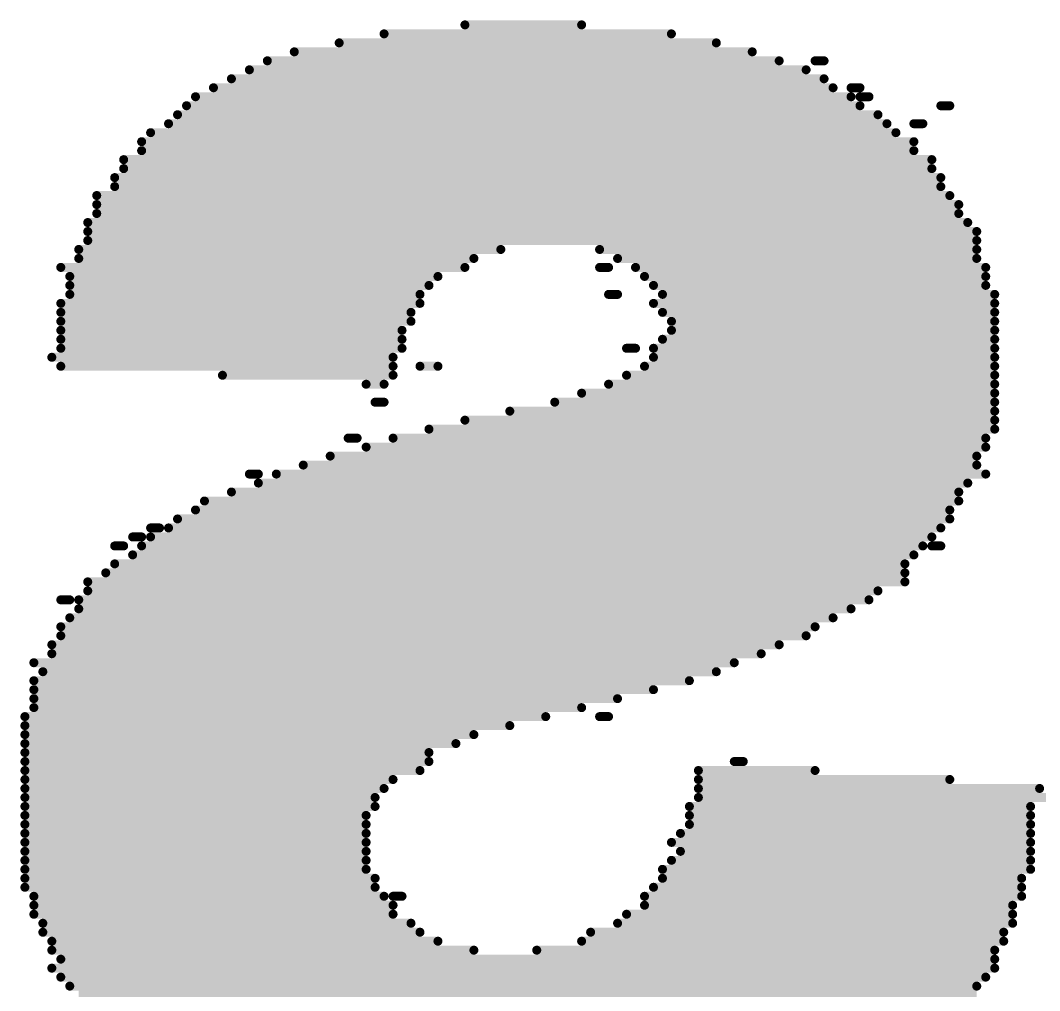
# Model space of a CAD drawing. Header units: inches. Extents: x -5 to 433, y -20 to 71.
# Drawn here: x 5.866 to 8.749, y 52.521 to 55.264 of the extents above; entities that cross this region are included whole.
import ezdxf

# ---------------------------------------------------------------- set-up
doc = ezdxf.new("R2010")
doc.units = ezdxf.units.IN
doc.layers.add('Bottom Overlay', color=54, linetype='Continuous')

msp = doc.modelspace()

# ---------------------------------------------------------------- linework, layer by layer
at = {"layer": 'Bottom Overlay', "const_width": 0.0254}
for points in [[(6.8948, 55.226), (7.7076, 55.226)], [(7.1234, 55.2514), (7.4536, 55.2514)], [(6.7678, 55.2006), (7.8346, 55.2006)], [(6.6408, 55.1752), (7.9362, 55.1752)], [(6.5646, 55.1498), (8.0124, 55.1498)], [(8.114, 55.1498), (8.1394, 55.1498)], [(6.5138, 55.1244), (8.0886, 55.1244)], [(6.463, 55.099), (8.1394, 55.099)], [(6.4122, 55.0736), (8.1648, 55.0736)], [(8.2156, 55.0736), (8.241, 55.0736)], [(6.336, 55.0228), (8.241, 55.0228)], [(6.3614, 55.0482), (8.2156, 55.0482)], [(8.241, 55.0482), (8.2664, 55.0482)], [(8.4696, 55.0228), (8.495, 55.0228)], [(6.3106, 54.9974), (8.2918, 54.9974)], [(6.2852, 54.972), (8.3172, 54.972)], [(8.3934, 54.972), (8.4188, 54.972)], [(6.2344, 54.9466), (8.3426, 54.9466)], [(6.209, 54.9212), (8.3934, 54.9212)], [(6.209, 54.8958), (8.3934, 54.8958)], [(6.1582, 54.8704), (8.4442, 54.8704)], [(6.1582, 54.845), (8.4442, 54.845)], [(6.1328, 54.8196), (8.4696, 54.8196)], [(6.1328, 54.7942), (8.4696, 54.7942)], [(6.082, 54.7688), (8.495, 54.7688)], [(6.082, 54.7434), (8.5204, 54.7434)], [(6.082, 54.718), (8.5204, 54.718)], [(6.0566, 54.6926), (8.5458, 54.6926)], [(6.0566, 54.6672), (8.5712, 54.6672)], [(6.0566, 54.6418), (8.5712, 54.6418)], [(6.0312, 54.6164), (7.225, 54.6164)], [(6.0312, 54.591), (7.1488, 54.591)], [(7.5044, 54.6164), (8.5712, 54.6164)], [(7.5552, 54.591), (8.5712, 54.591)], [(5.9804, 54.5656), (7.1234, 54.5656)], [(7.5044, 54.5656), (7.5298, 54.5656)], [(7.606, 54.5656), (8.5966, 54.5656)], [(6.0058, 54.5402), (7.0472, 54.5402)], [(7.6314, 54.5402), (8.5966, 54.5402)], [(6.0058, 54.5148), (7.0218, 54.5148)], [(7.6568, 54.5148), (8.5966, 54.5148)], [(6.0058, 54.4894), (6.9964, 54.4894)], [(7.5298, 54.4894), (7.5552, 54.4894)], [(7.6822, 54.4894), (8.622, 54.4894)], [(5.9804, 54.464), (6.9964, 54.464)], [(7.6568, 54.464), (8.622, 54.464)], [(5.9804, 54.4386), (6.971, 54.4386)], [(7.6822, 54.4386), (8.622, 54.4386)], [(5.9804, 54.4132), (6.971, 54.4132)], [(5.9804, 54.3878), (6.9456, 54.3878)], [(7.7076, 54.4132), (8.622, 54.4132)], [(7.7076, 54.3878), (8.622, 54.3878)], [(5.9804, 54.3624), (6.9456, 54.3624)], [(7.6822, 54.3624), (8.622, 54.3624)], [(5.9804, 54.337), (6.9456, 54.337)], [(7.5806, 54.337), (7.606, 54.337)], [(7.6568, 54.337), (8.622, 54.337)], [(5.955, 54.3116), (6.9202, 54.3116)], [(7.6568, 54.3116), (8.622, 54.3116)], [(5.9804, 54.2862), (6.9202, 54.2862)], [(6.9964, 54.2862), (7.0472, 54.2862)], [(7.6314, 54.2862), (8.622, 54.2862)], [(6.4376, 54.2608), (6.9202, 54.2608)], [(7.5806, 54.2608), (8.622, 54.2608)], [(6.844, 54.2354), (6.8948, 54.2354)], [(7.5298, 54.2354), (8.622, 54.2354)], [(7.4536, 54.21), (8.622, 54.21)], [(6.8694, 54.1846), (6.8948, 54.1846)], [(7.2504, 54.1592), (8.622, 54.1592)], [(7.3774, 54.1846), (8.622, 54.1846)], [(7.1234, 54.1338), (8.622, 54.1338)], [(7.0218, 54.1084), (8.622, 54.1084)], [(6.7932, 54.083), (6.8186, 54.083)], [(6.9202, 54.083), (8.5966, 54.083)], [(6.844, 54.0576), (8.5966, 54.0576)], [(6.7424, 54.0322), (8.5712, 54.0322)], [(6.6662, 54.0068), (8.5712, 54.0068)], [(6.5138, 53.9814), (6.5392, 53.9814)], [(6.5392, 53.956), (8.5458, 53.956)], [(6.59, 53.9814), (8.5966, 53.9814)], [(6.463, 53.9306), (8.5204, 53.9306)], [(6.3868, 53.9052), (8.5204, 53.9052)], [(6.3614, 53.8798), (8.495, 53.8798)], [(6.3106, 53.8544), (8.495, 53.8544)], [(6.2344, 53.829), (6.2598, 53.829)], [(6.2852, 53.829), (8.4696, 53.829)], [(6.1836, 53.8036), (6.209, 53.8036)], [(6.2344, 53.8036), (8.4442, 53.8036)], [(6.1328, 53.7782), (6.1582, 53.7782)], [(6.209, 53.7782), (8.4188, 53.7782)], [(8.4442, 53.7782), (8.4696, 53.7782)], [(6.1328, 53.7274), (8.368, 53.7274)], [(6.1836, 53.7528), (8.3934, 53.7528)], [(6.1074, 53.702), (8.368, 53.702)], [(6.0566, 53.6766), (8.368, 53.6766)], [(6.0566, 53.6512), (8.2918, 53.6512)], [(5.9804, 53.6258), (6.0058, 53.6258)], [(6.0312, 53.6258), (8.2664, 53.6258)], [(6.0312, 53.6004), (8.2156, 53.6004)], [(6.0058, 53.575), (8.1648, 53.575)], [(5.9804, 53.5496), (8.114, 53.5496)], [(5.9804, 53.5242), (8.0886, 53.5242)], [(5.955, 53.4988), (8.0124, 53.4988)], [(5.955, 53.4734), (7.9616, 53.4734)], [(5.9042, 53.448), (7.8854, 53.448)], [(5.9296, 53.4226), (7.8346, 53.4226)], [(5.9042, 53.3972), (7.7584, 53.3972)], [(5.9042, 53.3718), (7.6568, 53.3718)], [(5.9042, 53.3464), (7.5552, 53.3464)], [(5.9042, 53.321), (7.4536, 53.321)], [(5.8788, 53.2956), (7.352, 53.2956)], [(7.5044, 53.2956), (7.5298, 53.2956)], [(5.8788, 53.2702), (7.2504, 53.2702)], [(5.8788, 53.2448), (7.1488, 53.2448)], [(5.8788, 53.2194), (7.098, 53.2194)], [(5.8788, 53.194), (7.0218, 53.194)], [(5.8788, 53.1686), (7.0218, 53.1686)], [(7.8854, 53.1686), (7.9108, 53.1686)], [(5.8788, 53.1432), (6.9964, 53.1432)], [(7.7838, 53.1432), (8.114, 53.1432)], [(5.8788, 53.1178), (6.9202, 53.1178)], [(5.8788, 53.0924), (6.8948, 53.0924)], [(7.7838, 53.1178), (8.495, 53.1178)], [(7.7838, 53.0924), (8.749, 53.0924)], [(5.8788, 53.067), (6.8694, 53.067)], [(7.7838, 53.067), (8.7744, 53.067)], [(5.8788, 53.0416), (6.8694, 53.0416)], [(7.7584, 53.0416), (8.7236, 53.0416)], [(5.8788, 53.0162), (6.844, 53.0162)], [(7.7584, 53.0162), (8.7236, 53.0162)], [(5.8788, 52.9908), (6.844, 52.9908)], [(7.7584, 52.9908), (8.7236, 52.9908)], [(5.8788, 52.9654), (6.844, 52.9654)], [(7.733, 52.9654), (8.7236, 52.9654)], [(5.8788, 52.94), (6.844, 52.94)], [(7.7076, 52.94), (8.7236, 52.94)], [(5.8788, 52.9146), (6.844, 52.9146)], [(5.8788, 52.8892), (6.844, 52.8892)], [(7.7076, 52.8892), (8.7236, 52.8892)], [(7.733, 52.9146), (8.7236, 52.9146)], [(5.8788, 52.8638), (6.844, 52.8638)], [(7.6822, 52.8638), (8.7236, 52.8638)], [(5.8788, 52.8384), (6.8694, 52.8384)], [(7.6822, 52.8384), (8.6982, 52.8384)], [(5.8788, 52.813), (6.8694, 52.813)], [(7.6568, 52.813), (8.6982, 52.813)], [(5.9042, 52.7876), (6.8948, 52.7876)], [(6.9202, 52.7876), (6.9456, 52.7876)], [(7.6314, 52.7876), (8.6982, 52.7876)], [(5.9042, 52.7622), (6.9202, 52.7622)], [(7.6314, 52.7622), (8.6728, 52.7622)], [(5.9042, 52.7368), (6.9202, 52.7368)], [(7.5806, 52.7368), (8.6728, 52.7368)], [(5.9296, 52.7114), (6.971, 52.7114)], [(7.5552, 52.7114), (8.6728, 52.7114)], [(5.9296, 52.686), (6.9964, 52.686)], [(5.955, 52.6606), (7.0472, 52.6606)], [(7.4536, 52.6606), (8.6474, 52.6606)], [(7.479, 52.686), (8.6474, 52.686)], [(5.955, 52.6352), (7.1488, 52.6352)], [(7.3266, 52.6352), (8.622, 52.6352)], [(5.9804, 52.6098), (8.622, 52.6098)], [(5.955, 52.5844), (8.622, 52.5844)], [(5.9804, 52.559), (8.5966, 52.559)], [(6.0058, 52.5336), (8.5712, 52.5336)], [(6.0312, 52.5082), (8.5712, 52.5082)]]:
    msp.add_lwpolyline(points, dxfattribs=at)
at = {"layer": 'Bottom Overlay', "const_width": 0.0127}
for points in [[(6.8885, 55.226, 1), (6.9012, 55.226, 1)], [(7.1171, 55.2514, 1), (7.1298, 55.2514, 1)], [(7.4473, 55.2514, 1), (7.46, 55.2514, 1)], [(7.7013, 55.226, 1), (7.714, 55.226, 1)], [(6.7615, 55.2006, 1), (6.7742, 55.2006, 1)], [(7.8283, 55.2006, 1), (7.841, 55.2006, 1)], [(6.6345, 55.1752, 1), (6.6472, 55.1752, 1)], [(7.9299, 55.1752, 1), (7.9426, 55.1752, 1)], [(6.5583, 55.1498, 1), (6.571, 55.1498, 1)], [(8.0061, 55.1498, 1), (8.0188, 55.1498, 1)], [(8.1077, 55.1498, 1), (8.1204, 55.1498, 1)], [(8.1331, 55.1498, 1), (8.1458, 55.1498, 1)], [(6.5075, 55.1244, 1), (6.5202, 55.1244, 1)], [(8.0823, 55.1244, 1), (8.095, 55.1244, 1)], [(6.4567, 55.099, 1), (6.4694, 55.099, 1)], [(8.1331, 55.099, 1), (8.1458, 55.099, 1)], [(6.4059, 55.0736, 1), (6.4186, 55.0736, 1)], [(8.1585, 55.0736, 1), (8.1712, 55.0736, 1)], [(8.2093, 55.0736, 1), (8.222, 55.0736, 1)], [(8.2347, 55.0736, 1), (8.2474, 55.0736, 1)], [(6.3297, 55.0228, 1), (6.3424, 55.0228, 1)], [(6.3551, 55.0482, 1), (6.3678, 55.0482, 1)], [(8.2093, 55.0482, 1), (8.222, 55.0482, 1)], [(8.2347, 55.0482, 1), (8.2474, 55.0482, 1)], [(8.2347, 55.0228, 1), (8.2474, 55.0228, 1)], [(8.2601, 55.0482, 1), (8.2728, 55.0482, 1)], [(8.4633, 55.0228, 1), (8.476, 55.0228, 1)], [(8.4887, 55.0228, 1), (8.5014, 55.0228, 1)], [(6.3043, 54.9974, 1), (6.317, 54.9974, 1)], [(8.2855, 54.9974, 1), (8.2982, 54.9974, 1)], [(6.2789, 54.972, 1), (6.2916, 54.972, 1)], [(8.3109, 54.972, 1), (8.3236, 54.972, 1)], [(8.3871, 54.972, 1), (8.3998, 54.972, 1)], [(8.4125, 54.972, 1), (8.4252, 54.972, 1)], [(6.2281, 54.9466, 1), (6.2408, 54.9466, 1)], [(8.3363, 54.9466, 1), (8.349, 54.9466, 1)], [(6.2027, 54.9212, 1), (6.2154, 54.9212, 1)], [(8.3871, 54.9212, 1), (8.3998, 54.9212, 1)], [(6.2027, 54.8958, 1), (6.2154, 54.8958, 1)], [(8.3871, 54.8958, 1), (8.3998, 54.8958, 1)], [(6.1519, 54.8704, 1), (6.1646, 54.8704, 1)], [(8.4379, 54.8704, 1), (8.4506, 54.8704, 1)], [(6.1519, 54.845, 1), (6.1646, 54.845, 1)], [(8.4379, 54.845, 1), (8.4506, 54.845, 1)], [(6.1265, 54.8196, 1), (6.1392, 54.8196, 1)], [(6.1265, 54.7942, 1), (6.1392, 54.7942, 1)], [(8.4633, 54.8196, 1), (8.476, 54.8196, 1)], [(8.4633, 54.7942, 1), (8.476, 54.7942, 1)], [(6.0757, 54.7688, 1), (6.0884, 54.7688, 1)], [(8.4887, 54.7688, 1), (8.5014, 54.7688, 1)], [(6.0757, 54.7434, 1), (6.0884, 54.7434, 1)], [(8.5141, 54.7434, 1), (8.5268, 54.7434, 1)], [(6.0757, 54.718, 1), (6.0884, 54.718, 1)], [(8.5141, 54.718, 1), (8.5268, 54.718, 1)], [(6.0503, 54.6926, 1), (6.063, 54.6926, 1)], [(8.5395, 54.6926, 1), (8.5522, 54.6926, 1)], [(6.0503, 54.6672, 1), (6.063, 54.6672, 1)], [(8.5649, 54.6672, 1), (8.5776, 54.6672, 1)], [(6.0503, 54.6418, 1), (6.063, 54.6418, 1)], [(8.5649, 54.6418, 1), (8.5776, 54.6418, 1)], [(6.0249, 54.6164, 1), (6.0376, 54.6164, 1)], [(6.0249, 54.591, 1), (6.0376, 54.591, 1)], [(7.1425, 54.591, 1), (7.1552, 54.591, 1)], [(7.2187, 54.6164, 1), (7.2314, 54.6164, 1)], [(7.4981, 54.6164, 1), (7.5108, 54.6164, 1)], [(7.5489, 54.591, 1), (7.5616, 54.591, 1)], [(8.5649, 54.6164, 1), (8.5776, 54.6164, 1)], [(8.5649, 54.591, 1), (8.5776, 54.591, 1)], [(5.9741, 54.5656, 1), (5.9868, 54.5656, 1)], [(7.1171, 54.5656, 1), (7.1298, 54.5656, 1)], [(7.4981, 54.5656, 1), (7.5108, 54.5656, 1)], [(7.5235, 54.5656, 1), (7.5362, 54.5656, 1)], [(7.5997, 54.5656, 1), (7.6124, 54.5656, 1)], [(8.5903, 54.5656, 1), (8.603, 54.5656, 1)], [(5.9995, 54.5402, 1), (6.0122, 54.5402, 1)], [(7.0409, 54.5402, 1), (7.0536, 54.5402, 1)], [(7.6251, 54.5402, 1), (7.6378, 54.5402, 1)], [(8.5903, 54.5402, 1), (8.603, 54.5402, 1)], [(5.9995, 54.5148, 1), (6.0122, 54.5148, 1)], [(7.0155, 54.5148, 1), (7.0282, 54.5148, 1)], [(7.6505, 54.5148, 1), (7.6632, 54.5148, 1)], [(8.5903, 54.5148, 1), (8.603, 54.5148, 1)], [(5.9995, 54.4894, 1), (6.0122, 54.4894, 1)], [(6.9901, 54.4894, 1), (7.0028, 54.4894, 1)], [(7.5235, 54.4894, 1), (7.5362, 54.4894, 1)], [(7.5489, 54.4894, 1), (7.5616, 54.4894, 1)], [(7.6759, 54.4894, 1), (7.6886, 54.4894, 1)], [(8.6157, 54.4894, 1), (8.6284, 54.4894, 1)], [(5.9741, 54.464, 1), (5.9868, 54.464, 1)], [(6.9901, 54.464, 1), (7.0028, 54.464, 1)], [(7.6505, 54.464, 1), (7.6632, 54.464, 1)], [(8.6157, 54.464, 1), (8.6284, 54.464, 1)], [(5.9741, 54.4386, 1), (5.9868, 54.4386, 1)], [(6.9647, 54.4386, 1), (6.9774, 54.4386, 1)], [(7.6759, 54.4386, 1), (7.6886, 54.4386, 1)], [(8.6157, 54.4386, 1), (8.6284, 54.4386, 1)], [(5.9741, 54.4132, 1), (5.9868, 54.4132, 1)], [(5.9741, 54.3878, 1), (5.9868, 54.3878, 1)], [(6.9393, 54.3878, 1), (6.952, 54.3878, 1)], [(6.9647, 54.4132, 1), (6.9774, 54.4132, 1)], [(7.7013, 54.4132, 1), (7.714, 54.4132, 1)], [(7.7013, 54.3878, 1), (7.714, 54.3878, 1)], [(8.6157, 54.4132, 1), (8.6284, 54.4132, 1)], [(8.6157, 54.3878, 1), (8.6284, 54.3878, 1)], [(5.9741, 54.3624, 1), (5.9868, 54.3624, 1)], [(6.9393, 54.3624, 1), (6.952, 54.3624, 1)], [(7.6759, 54.3624, 1), (7.6886, 54.3624, 1)], [(8.6157, 54.3624, 1), (8.6284, 54.3624, 1)], [(5.9741, 54.337, 1), (5.9868, 54.337, 1)], [(6.9393, 54.337, 1), (6.952, 54.337, 1)], [(7.5743, 54.337, 1), (7.587, 54.337, 1)], [(7.5997, 54.337, 1), (7.6124, 54.337, 1)], [(7.6505, 54.337, 1), (7.6632, 54.337, 1)], [(8.6157, 54.337, 1), (8.6284, 54.337, 1)], [(5.9487, 54.3116, 1), (5.9614, 54.3116, 1)], [(6.9139, 54.3116, 1), (6.9266, 54.3116, 1)], [(7.6505, 54.3116, 1), (7.6632, 54.3116, 1)], [(8.6157, 54.3116, 1), (8.6284, 54.3116, 1)], [(5.9741, 54.2862, 1), (5.9868, 54.2862, 1)], [(6.9139, 54.2862, 1), (6.9266, 54.2862, 1)], [(6.9901, 54.2862, 1), (7.0028, 54.2862, 1)], [(7.0409, 54.2862, 1), (7.0536, 54.2862, 1)], [(7.6251, 54.2862, 1), (7.6378, 54.2862, 1)], [(8.6157, 54.2862, 1), (8.6284, 54.2862, 1)], [(6.4313, 54.2608, 1), (6.444, 54.2608, 1)], [(6.9139, 54.2608, 1), (6.9266, 54.2608, 1)], [(7.5743, 54.2608, 1), (7.587, 54.2608, 1)], [(8.6157, 54.2608, 1), (8.6284, 54.2608, 1)], [(6.8377, 54.2354, 1), (6.8504, 54.2354, 1)], [(6.8885, 54.2354, 1), (6.9012, 54.2354, 1)], [(7.5235, 54.2354, 1), (7.5362, 54.2354, 1)], [(8.6157, 54.2354, 1), (8.6284, 54.2354, 1)], [(7.4473, 54.21, 1), (7.46, 54.21, 1)], [(8.6157, 54.21, 1), (8.6284, 54.21, 1)], [(6.8631, 54.1846, 1), (6.8758, 54.1846, 1)], [(6.8885, 54.1846, 1), (6.9012, 54.1846, 1)], [(7.2441, 54.1592, 1), (7.2568, 54.1592, 1)], [(7.3711, 54.1846, 1), (7.3838, 54.1846, 1)], [(8.6157, 54.1846, 1), (8.6284, 54.1846, 1)], [(8.6157, 54.1592, 1), (8.6284, 54.1592, 1)], [(7.1171, 54.1338, 1), (7.1298, 54.1338, 1)], [(8.6157, 54.1338, 1), (8.6284, 54.1338, 1)], [(7.0155, 54.1084, 1), (7.0282, 54.1084, 1)], [(8.6157, 54.1084, 1), (8.6284, 54.1084, 1)], [(6.7869, 54.083, 1), (6.7996, 54.083, 1)], [(6.8123, 54.083, 1), (6.825, 54.083, 1)], [(6.9139, 54.083, 1), (6.9266, 54.083, 1)], [(8.5903, 54.083, 1), (8.603, 54.083, 1)], [(6.8377, 54.0576, 1), (6.8504, 54.0576, 1)], [(8.5903, 54.0576, 1), (8.603, 54.0576, 1)], [(6.7361, 54.0322, 1), (6.7488, 54.0322, 1)], [(8.5649, 54.0322, 1), (8.5776, 54.0322, 1)], [(6.6599, 54.0068, 1), (6.6726, 54.0068, 1)], [(8.5649, 54.0068, 1), (8.5776, 54.0068, 1)], [(6.5075, 53.9814, 1), (6.5202, 53.9814, 1)], [(6.5329, 53.9814, 1), (6.5456, 53.9814, 1)], [(6.5329, 53.956, 1), (6.5456, 53.956, 1)], [(6.5837, 53.9814, 1), (6.5964, 53.9814, 1)], [(8.5395, 53.956, 1), (8.5522, 53.956, 1)], [(8.5903, 53.9814, 1), (8.603, 53.9814, 1)], [(6.4567, 53.9306, 1), (6.4694, 53.9306, 1)], [(8.5141, 53.9306, 1), (8.5268, 53.9306, 1)], [(6.3805, 53.9052, 1), (6.3932, 53.9052, 1)], [(8.5141, 53.9052, 1), (8.5268, 53.9052, 1)], [(6.3551, 53.8798, 1), (6.3678, 53.8798, 1)], [(8.4887, 53.8798, 1), (8.5014, 53.8798, 1)], [(6.3043, 53.8544, 1), (6.317, 53.8544, 1)], [(8.4887, 53.8544, 1), (8.5014, 53.8544, 1)], [(6.2281, 53.829, 1), (6.2408, 53.829, 1)], [(6.2535, 53.829, 1), (6.2662, 53.829, 1)], [(6.2789, 53.829, 1), (6.2916, 53.829, 1)], [(8.4633, 53.829, 1), (8.476, 53.829, 1)], [(6.1773, 53.8036, 1), (6.19, 53.8036, 1)], [(6.2027, 53.8036, 1), (6.2154, 53.8036, 1)], [(6.2281, 53.8036, 1), (6.2408, 53.8036, 1)], [(8.4379, 53.8036, 1), (8.4506, 53.8036, 1)], [(6.1265, 53.7782, 1), (6.1392, 53.7782, 1)], [(6.1519, 53.7782, 1), (6.1646, 53.7782, 1)], [(6.2027, 53.7782, 1), (6.2154, 53.7782, 1)], [(8.4125, 53.7782, 1), (8.4252, 53.7782, 1)], [(8.4379, 53.7782, 1), (8.4506, 53.7782, 1)], [(8.4633, 53.7782, 1), (8.476, 53.7782, 1)], [(6.1265, 53.7274, 1), (6.1392, 53.7274, 1)], [(6.1773, 53.7528, 1), (6.19, 53.7528, 1)], [(8.3617, 53.7274, 1), (8.3744, 53.7274, 1)], [(8.3871, 53.7528, 1), (8.3998, 53.7528, 1)], [(6.1011, 53.702, 1), (6.1138, 53.702, 1)], [(8.3617, 53.702, 1), (8.3744, 53.702, 1)], [(6.0503, 53.6766, 1), (6.063, 53.6766, 1)], [(8.3617, 53.6766, 1), (8.3744, 53.6766, 1)], [(6.0503, 53.6512, 1), (6.063, 53.6512, 1)], [(8.2855, 53.6512, 1), (8.2982, 53.6512, 1)], [(5.9741, 53.6258, 1), (5.9868, 53.6258, 1)], [(5.9995, 53.6258, 1), (6.0122, 53.6258, 1)], [(6.0249, 53.6258, 1), (6.0376, 53.6258, 1)], [(8.2601, 53.6258, 1), (8.2728, 53.6258, 1)], [(6.0249, 53.6004, 1), (6.0376, 53.6004, 1)], [(8.2093, 53.6004, 1), (8.222, 53.6004, 1)], [(5.9995, 53.575, 1), (6.0122, 53.575, 1)], [(8.1585, 53.575, 1), (8.1712, 53.575, 1)], [(5.9741, 53.5496, 1), (5.9868, 53.5496, 1)], [(5.9741, 53.5242, 1), (5.9868, 53.5242, 1)], [(8.0823, 53.5242, 1), (8.095, 53.5242, 1)], [(8.1077, 53.5496, 1), (8.1204, 53.5496, 1)], [(5.9487, 53.4988, 1), (5.9614, 53.4988, 1)], [(8.0061, 53.4988, 1), (8.0188, 53.4988, 1)], [(5.9487, 53.4734, 1), (5.9614, 53.4734, 1)], [(7.9553, 53.4734, 1), (7.968, 53.4734, 1)], [(5.8979, 53.448, 1), (5.9106, 53.448, 1)], [(7.8791, 53.448, 1), (7.8918, 53.448, 1)], [(5.9233, 53.4226, 1), (5.936, 53.4226, 1)], [(7.8283, 53.4226, 1), (7.841, 53.4226, 1)], [(5.8979, 53.3972, 1), (5.9106, 53.3972, 1)], [(7.7521, 53.3972, 1), (7.7648, 53.3972, 1)], [(5.8979, 53.3718, 1), (5.9106, 53.3718, 1)], [(7.6505, 53.3718, 1), (7.6632, 53.3718, 1)], [(5.8979, 53.3464, 1), (5.9106, 53.3464, 1)], [(5.8979, 53.321, 1), (5.9106, 53.321, 1)], [(7.4473, 53.321, 1), (7.46, 53.321, 1)], [(7.5489, 53.3464, 1), (7.5616, 53.3464, 1)], [(5.8725, 53.2956, 1), (5.8852, 53.2956, 1)], [(7.3457, 53.2956, 1), (7.3584, 53.2956, 1)], [(7.4981, 53.2956, 1), (7.5108, 53.2956, 1)], [(7.5235, 53.2956, 1), (7.5362, 53.2956, 1)], [(5.8725, 53.2702, 1), (5.8852, 53.2702, 1)], [(7.2441, 53.2702, 1), (7.2568, 53.2702, 1)], [(5.8725, 53.2448, 1), (5.8852, 53.2448, 1)], [(7.1425, 53.2448, 1), (7.1552, 53.2448, 1)], [(5.8725, 53.2194, 1), (5.8852, 53.2194, 1)], [(7.0917, 53.2194, 1), (7.1044, 53.2194, 1)], [(5.8725, 53.194, 1), (5.8852, 53.194, 1)], [(7.0155, 53.194, 1), (7.0282, 53.194, 1)], [(5.8725, 53.1686, 1), (5.8852, 53.1686, 1)], [(7.0155, 53.1686, 1), (7.0282, 53.1686, 1)], [(7.8791, 53.1686, 1), (7.8918, 53.1686, 1)], [(7.9045, 53.1686, 1), (7.9172, 53.1686, 1)], [(5.8725, 53.1432, 1), (5.8852, 53.1432, 1)], [(6.9901, 53.1432, 1), (7.0028, 53.1432, 1)], [(7.7775, 53.1432, 1), (7.7902, 53.1432, 1)], [(8.1077, 53.1432, 1), (8.1204, 53.1432, 1)], [(5.8725, 53.1178, 1), (5.8852, 53.1178, 1)], [(5.8725, 53.0924, 1), (5.8852, 53.0924, 1)], [(6.8885, 53.0924, 1), (6.9012, 53.0924, 1)], [(6.9139, 53.1178, 1), (6.9266, 53.1178, 1)], [(7.7775, 53.1178, 1), (7.7902, 53.1178, 1)], [(7.7775, 53.0924, 1), (7.7902, 53.0924, 1)], [(8.4887, 53.1178, 1), (8.5014, 53.1178, 1)], [(8.7427, 53.0924, 1), (8.7554, 53.0924, 1)], [(5.8725, 53.067, 1), (5.8852, 53.067, 1)], [(6.8631, 53.067, 1), (6.8758, 53.067, 1)], [(7.7775, 53.067, 1), (7.7902, 53.067, 1)], [(5.8725, 53.0416, 1), (5.8852, 53.0416, 1)], [(6.8631, 53.0416, 1), (6.8758, 53.0416, 1)], [(7.7521, 53.0416, 1), (7.7648, 53.0416, 1)], [(8.7173, 53.0416, 1), (8.73, 53.0416, 1)], [(5.8725, 53.0162, 1), (5.8852, 53.0162, 1)], [(6.8377, 53.0162, 1), (6.8504, 53.0162, 1)], [(7.7521, 53.0162, 1), (7.7648, 53.0162, 1)], [(8.7173, 53.0162, 1), (8.73, 53.0162, 1)], [(5.8725, 52.9908, 1), (5.8852, 52.9908, 1)], [(6.8377, 52.9908, 1), (6.8504, 52.9908, 1)], [(7.7521, 52.9908, 1), (7.7648, 52.9908, 1)], [(8.7173, 52.9908, 1), (8.73, 52.9908, 1)], [(5.8725, 52.9654, 1), (5.8852, 52.9654, 1)], [(6.8377, 52.9654, 1), (6.8504, 52.9654, 1)], [(7.7267, 52.9654, 1), (7.7394, 52.9654, 1)], [(8.7173, 52.9654, 1), (8.73, 52.9654, 1)], [(5.8725, 52.94, 1), (5.8852, 52.94, 1)], [(6.8377, 52.94, 1), (6.8504, 52.94, 1)], [(7.7013, 52.94, 1), (7.714, 52.94, 1)], [(8.7173, 52.94, 1), (8.73, 52.94, 1)], [(5.8725, 52.9146, 1), (5.8852, 52.9146, 1)], [(5.8725, 52.8892, 1), (5.8852, 52.8892, 1)], [(6.8377, 52.9146, 1), (6.8504, 52.9146, 1)], [(6.8377, 52.8892, 1), (6.8504, 52.8892, 1)], [(7.7013, 52.8892, 1), (7.714, 52.8892, 1)], [(7.7267, 52.9146, 1), (7.7394, 52.9146, 1)], [(8.7173, 52.9146, 1), (8.73, 52.9146, 1)], [(8.7173, 52.8892, 1), (8.73, 52.8892, 1)], [(5.8725, 52.8638, 1), (5.8852, 52.8638, 1)], [(6.8377, 52.8638, 1), (6.8504, 52.8638, 1)], [(7.6759, 52.8638, 1), (7.6886, 52.8638, 1)], [(8.7173, 52.8638, 1), (8.73, 52.8638, 1)], [(5.8725, 52.8384, 1), (5.8852, 52.8384, 1)], [(6.8631, 52.8384, 1), (6.8758, 52.8384, 1)], [(7.6759, 52.8384, 1), (7.6886, 52.8384, 1)], [(8.6919, 52.8384, 1), (8.7046, 52.8384, 1)], [(5.8725, 52.813, 1), (5.8852, 52.813, 1)], [(6.8631, 52.813, 1), (6.8758, 52.813, 1)], [(7.6505, 52.813, 1), (7.6632, 52.813, 1)], [(8.6919, 52.813, 1), (8.7046, 52.813, 1)], [(5.8979, 52.7876, 1), (5.9106, 52.7876, 1)], [(6.8885, 52.7876, 1), (6.9012, 52.7876, 1)], [(6.9139, 52.7876, 1), (6.9266, 52.7876, 1)], [(6.9393, 52.7876, 1), (6.952, 52.7876, 1)], [(7.6251, 52.7876, 1), (7.6378, 52.7876, 1)], [(8.6919, 52.7876, 1), (8.7046, 52.7876, 1)], [(5.8979, 52.7622, 1), (5.9106, 52.7622, 1)], [(6.9139, 52.7622, 1), (6.9266, 52.7622, 1)], [(7.6251, 52.7622, 1), (7.6378, 52.7622, 1)], [(8.6665, 52.7622, 1), (8.6792, 52.7622, 1)], [(5.8979, 52.7368, 1), (5.9106, 52.7368, 1)], [(6.9139, 52.7368, 1), (6.9266, 52.7368, 1)], [(7.5743, 52.7368, 1), (7.587, 52.7368, 1)], [(8.6665, 52.7368, 1), (8.6792, 52.7368, 1)], [(5.9233, 52.7114, 1), (5.936, 52.7114, 1)], [(6.9647, 52.7114, 1), (6.9774, 52.7114, 1)], [(7.5489, 52.7114, 1), (7.5616, 52.7114, 1)], [(8.6665, 52.7114, 1), (8.6792, 52.7114, 1)], [(5.9233, 52.686, 1), (5.936, 52.686, 1)], [(5.9487, 52.6606, 1), (5.9614, 52.6606, 1)], [(6.9901, 52.686, 1), (7.0028, 52.686, 1)], [(7.0409, 52.6606, 1), (7.0536, 52.6606, 1)], [(7.4473, 52.6606, 1), (7.46, 52.6606, 1)], [(7.4727, 52.686, 1), (7.4854, 52.686, 1)], [(8.6411, 52.686, 1), (8.6538, 52.686, 1)], [(8.6411, 52.6606, 1), (8.6538, 52.6606, 1)], [(5.9487, 52.6352, 1), (5.9614, 52.6352, 1)], [(7.1425, 52.6352, 1), (7.1552, 52.6352, 1)], [(7.3203, 52.6352, 1), (7.333, 52.6352, 1)], [(8.6157, 52.6352, 1), (8.6284, 52.6352, 1)], [(5.9741, 52.6098, 1), (5.9868, 52.6098, 1)], [(8.6157, 52.6098, 1), (8.6284, 52.6098, 1)], [(5.9487, 52.5844, 1), (5.9614, 52.5844, 1)], [(8.6157, 52.5844, 1), (8.6284, 52.5844, 1)], [(5.9741, 52.559, 1), (5.9868, 52.559, 1)], [(8.5903, 52.559, 1), (8.603, 52.559, 1)], [(5.9995, 52.5336, 1), (6.0122, 52.5336, 1)], [(8.5649, 52.5336, 1), (8.5776, 52.5336, 1)]]:
    msp.add_lwpolyline(points, format="xyb", close=True, dxfattribs=at)

doc.saveas('drawing.dxf')
